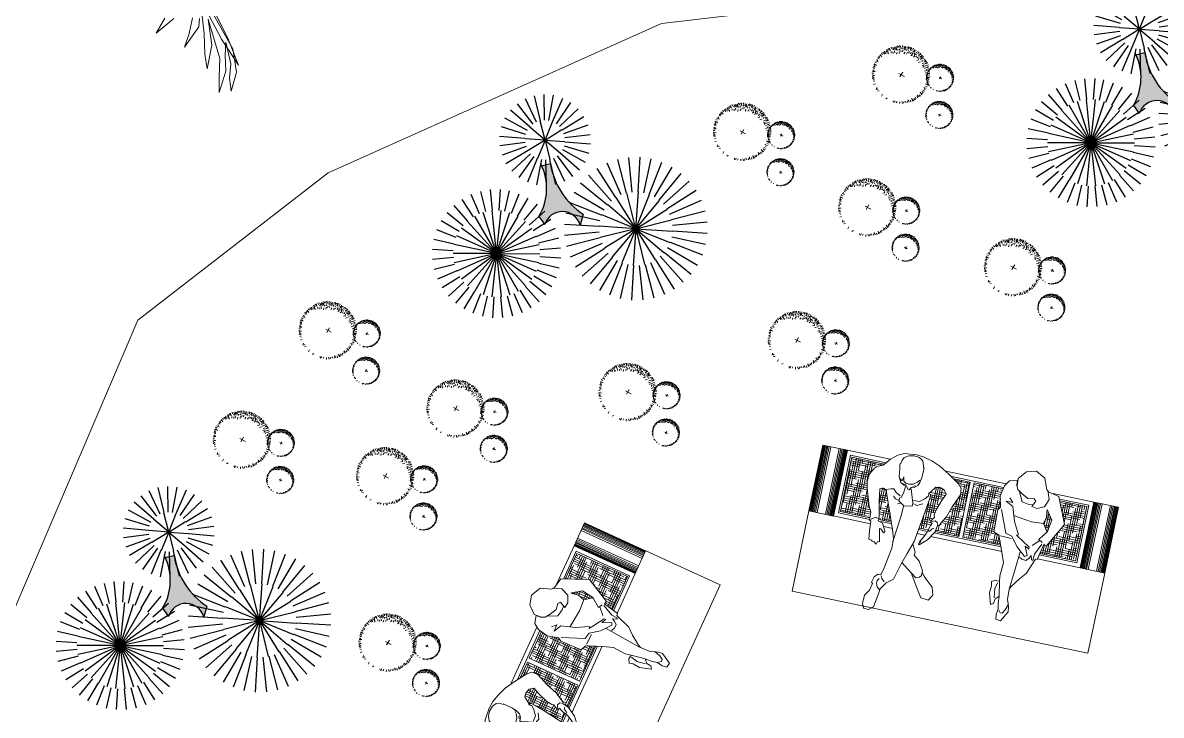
# Model space of a CAD drawing. Header units: millimetres. Extents: x 72 to 2826, y -203 to 794.
# Drawn here: x 1692.56 to 1702.78, y 359.71 to 365.93 of the extents above; entities that cross this region are included whole.
import ezdxf

# ---------------------------------------------------------------- set-up
doc = ezdxf.new("R2010")
doc.units = ezdxf.units.MM
for name, color, linetype, lineweight in [('01_Fina', 250, 'Continuous', 15), ('2D VEGETACION', 74, 'Continuous', 5), ('ARB-CERCO', 97, 'Continuous', 5), ('mobiliario', 252, 'Continuous', 9)]:
    doc.layers.add(name, color=color, linetype=linetype, lineweight=lineweight)
doc.layers.add('Cotas', color=7, linetype='Continuous')
doc.layers.add('FURN', color=253, linetype='Continuous')
pattern_1 = [(360, (2.309277, 33.903915), (0.05, 0.0125), [0.2, -0.1]), (90, (2.309277, 33.903915), (-0.0125, -0.05), [0.2, -0.1])]

# ---------------------------------------------------------------- blocks, each defined once
blk = doc.blocks.new('persona 1')
at = {"layer": 'mobiliario', "color": 32, "lineweight": 9}
for p, q in [((768301.7249, 8993267.208), (768301.7749, 8993267.2519)), ((768301.7749, 8993267.2519), (768301.8256, 8993267.2761)), ((768301.8256, 8993267.2761), (768301.9237, 8993267.285)), ((768301.8293, 8993267.2442), (768301.8629, 8993267.2653)), ((768301.8629, 8993267.2653), (768301.902, 8993267.2743)), ((768301.902, 8993267.2743), (768301.9465, 8993267.2687)), ((768301.9237, 8993267.285), (768301.983, 8993267.28)), ((768301.9465, 8993267.2687), (768301.9793, 8993267.2503)), ((768301.9793, 8993267.2503), (768301.9931, 8993267.2114)), ((768301.983, 8993267.28), (768302.0501, 8993267.263)), ((768302.0501, 8993267.263), (768302.1202, 8993267.2363)), ((768301.6781, 8993267.1494), (768301.7249, 8993267.208)), ((768301.8047, 8993267.1841), (768301.8117, 8993267.1918)), ((768301.8134, 8993267.1499), (768301.8047, 8993267.1841)), ((768301.8117, 8993267.1918), (768301.8158, 8993267.2141)), ((768301.8158, 8993267.2141), (768301.8293, 8993267.2442)), ((768301.9931, 8993267.2114), (768301.9962, 8993267.1968)), ((768301.9962, 8993267.1968), (768302.0011, 8993267.197)), ((768302.0001, 8993267.16), (768301.9994, 8993267.118)), ((768302.0011, 8993267.197), (768302.0001, 8993267.16)), ((768302.1202, 8993267.2363), (768302.2033, 8993267.1879)), ((768302.2033, 8993267.1879), (768302.2944, 8993267.1275)), ((768301.5856, 8993267.0619), (768301.6155, 8993267.1124)), ((768301.6155, 8993267.1124), (768301.6392, 8993267.1355)), ((768301.6392, 8993267.1355), (768301.6781, 8993267.1494)), ((768301.8202, 8993267.0866), (768301.8134, 8993267.1499)), ((768301.8423, 8993267.0452), (768301.8202, 8993267.0866)), ((768301.8284, 8993267.0738), (768301.8498, 8993267.0601)), ((768301.8498, 8993267.0601), (768301.8567, 8993267.0937)), ((768301.8567, 8993267.0937), (768301.8643, 8993267.0607)), ((768301.9436, 8993267.0535), (768301.9719, 8993267.0734)), ((768301.9719, 8993267.0734), (768301.9877, 8993267.0927)), ((768301.9912, 8993267.0758), (768301.98, 8993267.0483)), ((768301.9994, 8993267.118), (768301.9912, 8993267.0758)), ((768302.1564, 8993267.0702), (768302.1221, 8993267.0663)), ((768302.1913, 8993267.0593), (768302.1564, 8993267.0702)), ((768302.2944, 8993267.1275), (768302.3227, 8993267.0966)), ((768302.3227, 8993267.0966), (768302.3273, 8993267.045)), ((768301.5807, 8993267.0001), (768301.5856, 8993267.0619)), ((768301.5904, 8993266.9438), (768301.5807, 8993267.0001)), ((768301.7351, 8993266.9642), (768301.7785, 8993266.9785)), ((768301.7785, 8993266.9785), (768301.8004, 8993266.9843)), ((768301.8004, 8993266.9843), (768301.8237, 8993266.9582)), ((768301.87, 8993267.029), (768301.8423, 8993267.0452)), ((768301.8603, 8993267.04), (768301.8922, 8993267.0329)), ((768301.8643, 8993267.0607), (768301.8835, 8993267.049)), ((768301.8971, 8993267.0249), (768301.87, 8993267.029)), ((768301.8851, 8993267.0222), (768301.882, 8993266.9753)), ((768301.8835, 8993267.049), (768301.9085, 8993267.0459)), ((768301.908, 8993267.0035), (768301.8971, 8993267.0249)), ((768301.9199, 8993267.0024), (768301.908, 8993267.0035)), ((768301.9085, 8993267.0459), (768301.9436, 8993267.0535)), ((768301.9318, 8993267.0237), (768301.9199, 8993267.0024)), ((768301.9586, 8993267.0301), (768301.9318, 8993267.0237)), ((768301.9711, 8993266.905), (768301.9347, 8993267.0119)), ((768301.9438, 8993267.0333), (768301.9633, 8993267.0441)), ((768301.98, 8993267.0483), (768301.9586, 8993267.0301)), ((768302.0575, 8993266.9578), (768302.081, 8993266.9858)), ((768302.0872, 8993267.0156), (768302.0753, 8993267.0053)), ((768302.0753, 8993267.0053), (768302.0952, 8993267.0012)), ((768302.081, 8993266.9858), (768302.0782, 8993266.9956)), ((768302.1221, 8993267.0663), (768302.0872, 8993267.0156)), ((768302.0952, 8993267.0012), (768302.0943, 8993266.9617)), ((768302.2148, 8993267.0257), (768302.1913, 8993267.0593)), ((768302.1921, 8993266.978), (768302.2148, 8993267.0257)), ((768302.3273, 8993267.045), (768302.2823, 8993266.9397)), ((768301.6352, 8993266.8076), (768301.5904, 8993266.9438)), ((768301.7196, 8993266.9737), (768301.6906, 8993266.9602)), ((768301.6906, 8993266.9602), (768301.7043, 8993266.8646)), ((768301.7423, 8993266.9598), (768301.7196, 8993266.9737)), ((768301.8551, 8993266.6662), (768301.7423, 8993266.9598)), ((768301.8281, 8993266.9091), (768301.8077, 8993266.9255)), ((768301.8237, 8993266.9582), (768301.8589, 8993266.9399)), ((768301.8505, 8993266.9026), (768301.8281, 8993266.9091)), ((768301.8596, 8993266.9227), (768301.8581, 8993266.898)), ((768301.8581, 8993266.898), (768301.9061, 8993266.8679)), ((768301.8715, 8993266.9305), (768301.8596, 8993266.9227)), ((768301.882, 8993266.9753), (768301.8715, 8993266.9305)), ((768301.9696, 8993266.8803), (768301.9711, 8993266.905)), ((768301.9703, 8993266.9247), (768302.0194, 8993266.9267)), ((768301.9786, 8993266.9004), (768302.0061, 8993266.8916)), ((768302.0061, 8993266.8916), (768302.0494, 8993266.9155)), ((768302.0194, 8993266.9267), (768302.0575, 8993266.9578)), ((768302.0849, 8993266.8899), (768302.0446, 8993266.6074)), ((768302.0943, 8993266.9617), (768302.0849, 8993266.8899)), ((768302.1556, 8993266.8459), (768302.1612, 8993266.8905)), ((768302.1612, 8993266.8905), (768302.1921, 8993266.978)), ((768302.2823, 8993266.9397), (768302.2538, 8993266.8523)), ((768301.6592, 8993266.7643), (768301.6352, 8993266.8076)), ((768301.7043, 8993266.8646), (768301.7343, 8993266.7328)), ((768301.8833, 8993266.8842), (768301.8517, 8993266.8731)), ((768301.8998, 8993266.7789), (768301.9038, 8993266.8628)), ((768301.9061, 8993266.8679), (768301.9696, 8993266.8803)), ((768302.1383, 8993266.7861), (768302.1473, 8993266.8086)), ((768302.1473, 8993266.8086), (768302.1612, 8993266.8289)), ((768302.1722, 8993266.8022), (768302.1503, 8993266.794)), ((768302.1612, 8993266.8289), (768302.1556, 8993266.8459)), ((768302.1922, 8993266.7932), (768302.1722, 8993266.8022)), ((768302.2285, 8993266.8094), (768302.2103, 8993266.7717)), ((768302.2538, 8993266.8523), (768302.2285, 8993266.8094)), ((768301.6617, 8993266.7003), (768301.6592, 8993266.7643)), ((768301.7023, 8993266.7328), (768301.6676, 8993266.7079)), ((768301.7333, 8993266.7272), (768301.7023, 8993266.7328)), ((768301.7343, 8993266.7328), (768301.7303, 8993266.7105)), ((768301.7303, 8993266.7105), (768301.7676, 8993266.6996)), ((768301.8893, 8993266.675), (768301.8998, 8993266.7789)), ((768302.1249, 8993266.6919), (768302.1337, 8993266.7194)), ((768302.1337, 8993266.7194), (768302.1355, 8993266.7342)), ((768302.1355, 8993266.7342), (768302.1444, 8993266.7592)), ((768302.1357, 8993266.716), (768302.1434, 8993266.7101)), ((768302.1535, 8993266.7768), (768302.1383, 8993266.7861)), ((768302.1434, 8993266.7101), (768302.1518, 8993266.7192)), ((768302.188, 8993266.7142), (768302.1441, 8993266.6434)), ((768302.1444, 8993266.7592), (768302.1535, 8993266.7768)), ((768302.1518, 8993266.7192), (768302.1623, 8993266.7371)), ((768302.1623, 8993266.7371), (768302.1782, 8993266.744)), ((768302.1981, 8993266.7688), (768302.188, 8993266.7142)), ((768302.2004, 8993266.7738), (768302.1922, 8993266.7932)), ((768302.2103, 8993266.7717), (768302.1981, 8993266.7688)), ((768301.6742, 8993266.6959), (768301.6617, 8993266.7003)), ((768301.6799, 8993266.6172), (768301.6742, 8993266.6959)), ((768301.6874, 8993266.5535), (768301.6799, 8993266.6172)), ((768301.7621, 8993266.6526), (768301.7523, 8993266.6522)), ((768301.7523, 8993266.6522), (768301.7737, 8993266.5496)), ((768301.7903, 8993266.6266), (768301.7621, 8993266.6526)), ((768301.7676, 8993266.6996), (768301.797, 8993266.6442)), ((768301.7975, 8993266.6294), (768301.7903, 8993266.6266)), ((768301.797, 8993266.6442), (768301.7975, 8993266.6294)), ((768301.8777, 8993266.5957), (768301.8551, 8993266.6662)), ((768301.8786, 8993266.574), (768301.8893, 8993266.675)), ((768302.0795, 8993266.5964), (768302.0958, 8993266.6193)), ((768302.0837, 8993266.6163), (768302.0999, 8993266.6416)), ((768302.0958, 8993266.6193), (768302.0837, 8993266.6163)), ((768302.1441, 8993266.6434), (768302.0872, 8993266.5894)), ((768302.0999, 8993266.6416), (768302.1249, 8993266.6919)), ((768301.7097, 8993266.5495), (768301.6874, 8993266.5535)), ((768301.7174, 8993266.5424), (768301.7097, 8993266.5495)), ((768301.7322, 8993266.5405), (768301.7174, 8993266.5424)), ((768301.745, 8993266.5287), (768301.7322, 8993266.5405)), ((768301.7526, 8993266.5241), (768301.745, 8993266.5287)), ((768301.7589, 8993266.549), (768301.7526, 8993266.5241)), ((768301.7737, 8993266.5496), (768301.7589, 8993266.549)), ((768301.8808, 8993266.5194), (768301.8777, 8993266.5957)), ((768302.0446, 8993266.6074), (768302.0095, 8993266.5024)), ((768302.0676, 8993266.527), (768302.0379, 8993266.5872)), ((768302.0661, 8993266.5023), (768302.0676, 8993266.527)), ((768302.0872, 8993266.5894), (768302.0795, 8993266.5964)), ((768301.853, 8993266.3532), (768301.8808, 8993266.5194)), ((768302.0095, 8993266.5024), (768301.9764, 8993266.4075)), ((768302.1145, 8993266.4623), (768302.0661, 8993266.5023)), ((768302.1541, 8993266.3974), (768302.1145, 8993266.4623)), ((768301.8381, 8993266.2959), (768301.853, 8993266.3532)), ((768301.9764, 8993266.4075), (768301.9446, 8993266.2805)), ((768301.9823, 8993266.4245), (768302.0744, 8993266.3572)), ((768302.0717, 8993266.3593), (768302.1406, 8993266.2535)), ((768302.0744, 8993266.3572), (768302.115, 8993266.3293)), ((768302.1416, 8993266.3402), (768302.1557, 8993266.3556)), ((768302.1557, 8993266.3556), (768302.1541, 8993266.3974)), ((768302.178, 8993266.354), (768302.1547, 8993266.3808)), ((768302.1985, 8993266.336), (768302.178, 8993266.354)), ((768301.7771, 8993266.222), (768301.79, 8993266.2669)), ((768301.79, 8993266.2669), (768301.8135, 8993266.2949)), ((768301.8135, 8993266.2949), (768301.8381, 8993266.2959)), ((768301.8204, 8993266.2459), (768301.832, 8993266.2637)), ((768301.8516, 8993266.2669), (768301.8433, 8993266.2888)), ((768301.8746, 8993266.2457), (768301.8516, 8993266.2669)), ((768301.9446, 8993266.2805), (768301.892, 8993266.2414)), ((768302.115, 8993266.3293), (768302.1416, 8993266.3402)), ((768302.1985, 8993266.336), (768302.2579, 8993266.2819)), ((768302.2579, 8993266.2819), (768302.2749, 8993266.2204)), ((768301.7748, 8993266.1579), (768301.7873, 8993266.2126)), ((768301.7873, 8993266.2126), (768301.7771, 8993266.222)), ((768301.8189, 8993266.2237), (768301.8204, 8993266.2459)), ((768301.8299, 8993266.1946), (768301.8189, 8993266.2237)), ((768301.8554, 8993266.1734), (768301.8299, 8993266.1946)), ((768301.8573, 8993266.1858), (768301.8538, 8993266.1512)), ((768301.892, 8993266.2414), (768301.8573, 8993266.1858)), ((768302.1869, 8993266.1812), (768302.1406, 8993266.2535)), ((768302.2475, 8993266.1742), (768302.1869, 8993266.1812)), ((768302.2749, 8993266.2204), (768302.2475, 8993266.1742)), ((768301.7425, 8993266.0432), (768301.7447, 8993266.1098)), ((768301.7447, 8993266.1098), (768301.7748, 8993266.1579)), ((768301.8538, 8993266.1512), (768301.8325, 8993266.0347)), ((768301.7587, 8993266.0069), (768301.7425, 8993266.0432)), ((768301.7981, 8993266.006), (768301.7587, 8993266.0069)), ((768301.8325, 8993266.0347), (768301.7981, 8993266.006))]:
    blk.add_line(p, q, dxfattribs=at)
blk = doc.blocks.new('persona 2')
at = {"layer": 'mobiliario', "color": 32, "lineweight": 9}
for p, q in [((768302.5569, 8993267.3259), (768302.6311, 8993267.3463)), ((768302.6311, 8993267.3463), (768302.7096, 8993267.3066)), ((768302.5011, 8993267.2614), (768302.5569, 8993267.3259)), ((768302.5056, 8993267.1996), (768302.5011, 8993267.2614)), ((768302.7096, 8993267.3066), (768302.7416, 8993267.2198)), ((768302.3905, 8993267.0977), (768302.407, 8993267.182)), ((768302.407, 8993267.182), (768302.4385, 8993267.2281)), ((768302.4385, 8993267.2281), (768302.5022, 8993267.2463)), ((768302.502, 8993267.207), (768302.4992, 8993267.2455)), ((768302.5181, 8993267.1734), (768302.502, 8993267.207)), ((768302.5562, 8993267.1489), (768302.5181, 8993267.1734)), ((768302.5342, 8993267.1595), (768302.5698, 8993267.0864)), ((768302.7416, 8993267.2198), (768302.7623, 8993267.2046)), ((768302.7508, 8993267.2174), (768302.7771, 8993267.1467)), ((768302.7623, 8993267.2046), (768302.8467, 8993267.188)), ((768302.8467, 8993267.188), (768302.9361, 8993266.9783)), ((768302.4121, 8993267.0086), (768302.3905, 8993267.0977)), ((768302.4692, 8993267.0973), (768302.5002, 8993267.0648)), ((768302.6081, 8993267.1209), (768302.5562, 8993267.1489)), ((768302.5698, 8993267.0864), (768302.6264, 8993267.0769)), ((768302.659, 8993267.1276), (768302.6081, 8993267.1209)), ((768302.6264, 8993267.0769), (768302.6565, 8993267.0791)), ((768302.653, 8993267.0652), (768302.6752, 8993267.1137)), ((768302.6752, 8993267.1137), (768302.659, 8993267.1276)), ((768302.7514, 8993267.0844), (768302.6958, 8993267.0592)), ((768302.7771, 8993267.1467), (768302.7514, 8993267.0844)), ((768302.3958, 8993266.9832), (768302.4121, 8993267.0086)), ((768302.3996, 8993266.8051), (768302.3958, 8993266.9832)), ((768302.4957, 8993266.8151), (768302.4224, 8993266.9912)), ((768302.5002, 8993267.0648), (768302.4459, 8993267.0639)), ((768302.4459, 8993267.0639), (768302.507, 8993267.0336)), ((768302.507, 8993267.0336), (768302.5424, 8993266.9212)), ((768302.6958, 8993267.0592), (768302.653, 8993267.0652)), ((768302.7716, 8993266.9514), (768302.7858, 8993267.0068)), ((768302.7858, 8993267.0068), (768302.7768, 8993267.0681)), ((768302.7768, 8993267.0681), (768302.8308, 8993266.9904)), ((768302.8308, 8993266.9904), (768302.8165, 8993266.8956)), ((768302.5333, 8993266.9629), (768302.6767, 8993266.946)), ((768302.5424, 8993266.9212), (768302.5964, 8993266.8238)), ((768302.6767, 8993266.946), (768302.7716, 8993266.9514)), ((768302.8165, 8993266.8956), (768302.763, 8993266.8207)), ((768302.7716, 8993266.9514), (768302.8119, 8993266.8968)), ((768302.9361, 8993266.9783), (768302.8322, 8993266.7834)), ((768302.4446, 8993266.7887), (768302.3996, 8993266.8051)), ((768302.5465, 8993266.8021), (768302.4957, 8993266.8151)), ((768302.6017, 8993266.729), (768302.5465, 8993266.8021)), ((768302.5964, 8993266.8238), (768302.5801, 8993266.8181)), ((768302.5801, 8993266.8181), (768302.699, 8993266.7436)), ((768302.771, 8993266.8138), (768302.7187, 8993266.7631)), ((768302.763, 8993266.8207), (768302.793, 8993266.8032)), ((768302.4961, 8993266.6624), (768302.4446, 8993266.7887)), ((768302.4585, 8993266.7852), (768302.5464, 8993266.7825)), ((768302.679, 8993266.665), (768302.6017, 8993266.729)), ((768302.7001, 8993266.7285), (768302.6654, 8993266.7472)), ((768302.6654, 8993266.7472), (768302.6964, 8993266.6754)), ((768302.699, 8993266.7436), (768302.7001, 8993266.7285)), ((768302.752, 8993266.7005), (768302.7941, 8993266.7882)), ((768302.8091, 8993266.7893), (768302.7819, 8993266.6634)), ((768302.8322, 8993266.7834), (768302.8091, 8993266.7893)), ((768302.5247, 8993266.5814), (768302.4961, 8993266.6624)), ((768302.6374, 8993266.6953), (768302.6252, 8993266.5508)), ((768302.6407, 8993266.6502), (768302.6627, 8993266.6397)), ((768302.6627, 8993266.6397), (768302.6962, 8993266.636)), ((768302.6964, 8993266.6754), (768302.679, 8993266.665)), ((768302.6962, 8993266.636), (768302.7171, 8993266.6602)), ((768302.7171, 8993266.6602), (768302.7276, 8993266.6821)), ((768302.7669, 8993266.6623), (768302.72, 8993266.5365)), ((768302.7276, 8993266.6821), (768302.7391, 8993266.6497)), ((768302.7391, 8993266.6497), (768302.7483, 8993266.6474)), ((768302.7483, 8993266.6474), (768302.752, 8993266.7005)), ((768302.7819, 8993266.6634), (768302.7669, 8993266.6623)), ((768302.5173, 8993266.475), (768302.5247, 8993266.5814)), ((768302.6252, 8993266.5508), (768302.6119, 8993266.3869)), ((768302.72, 8993266.5365), (768302.677, 8993266.4835)), ((768302.5252, 8993266.4287), (768302.5173, 8993266.475)), ((768302.677, 8993266.4835), (768302.6235, 8993266.4086)), ((768302.4619, 8993266.4167), (768302.4917, 8993266.4324)), ((768302.4695, 8993266.3839), (768302.4619, 8993266.4167)), ((768302.4646, 8993266.3261), (768302.4695, 8993266.3839)), ((768302.4917, 8993266.4324), (768302.5252, 8993266.4287)), ((768302.5124, 8993266.4172), (768302.4995, 8993266.3664)), ((768302.4995, 8993266.3664), (768302.5107, 8993266.2947)), ((768302.5252, 8993266.4287), (768302.5455, 8993266.3153)), ((768302.6235, 8993266.4086), (768302.6129, 8993266.3867)), ((768302.6129, 8993266.3867), (768302.616, 8993266.3023)), ((768302.4919, 8993266.2355), (768302.4646, 8993266.3261)), ((768302.5188, 8993266.2877), (768302.514, 8993266.2496)), ((768302.5455, 8993266.3153), (768302.5188, 8993266.2877)), ((768302.5499, 8993266.2552), (768302.5455, 8993266.3153)), ((768302.6145, 8993266.219), (768302.6321, 8993266.2687)), ((768302.616, 8993266.3023), (768302.6275, 8993266.2698)), ((768302.6275, 8993266.2698), (768302.6368, 8993266.244)), ((768302.514, 8993266.2496), (768302.4919, 8993266.2355)), ((768302.559, 8993266.2135), (768302.5499, 8993266.2552)), ((768302.5516, 8993266.1698), (768302.559, 8993266.2135)), ((768302.5574, 8993266.1303), (768302.5516, 8993266.1698)), ((768302.567, 8993266.2065), (768302.582, 8993266.188)), ((768302.582, 8993266.188), (768302.597, 8993266.189)), ((768302.6411, 8993266.2073), (768302.5956, 8993266.1254)), ((768302.597, 8993266.189), (768302.6145, 8993266.219)), ((768302.6368, 8993266.244), (768302.6411, 8993266.2073)), ((768302.5956, 8993266.1254), (768302.5574, 8993266.1303))]:
    blk.add_line(p, q, dxfattribs=at)
blk = doc.blocks.new('bloque1')
at = {"layer": 'mobiliario', "lineweight": 9, "true_color": 0x939598}
h = blk.add_hatch(dxfattribs=at)
h.set_pattern_fill('HOUND', color=252, scale=0.2, style=0)
h.set_pattern_definition(pattern_1)
h.paths.add_polyline_path([(256.2525, 18.257), (256.2562, 18.3034), (256.2787, 18.3412), (256.2964, 18.3586), (256.3256, 18.369), (256.3306, 18.3753), (256.1335, 18.3753), (256.1335, 18.0453), (256.3128, 18.0453), (256.3114, 18.0802), (256.2935, 18.1127), (256.2598, 18.2148)])
h = blk.add_hatch(dxfattribs=at)
h.set_pattern_fill('HOUND', color=252, scale=0.2, style=0)
h.set_pattern_definition(pattern_1)
h.paths.add_polyline_path([(256.3738, 18.2268), (256.3567, 18.2372), (256.335, 18.2271), (256.3453, 18.1554), (256.3677, 18.0566), (256.3657, 18.0453), (256.4435, 18.0453)])
h.paths.add_polyline_path([(256.7111, 18.2405), (256.7281, 18.2763), (256.7105, 18.3014), (256.6843, 18.3096), (256.6586, 18.3067), (256.6324, 18.2687), (256.6235, 18.2609), (256.6384, 18.2578), (256.6378, 18.2282), (256.6307, 18.1744), (256.6123, 18.0453), (256.6669, 18.0453), (256.6673, 18.0465), (256.6687, 18.0576), (256.6753, 18.0764), (256.6821, 18.0896), (256.6708, 18.0965), (256.6775, 18.1134), (256.6879, 18.1286), (256.6837, 18.1414), (256.6879, 18.1748)])
h.paths.add_polyline_path([(256.853, 18.3753), (256.7535, 18.3753), (256.7878, 18.3526), (256.8091, 18.3294), (256.8125, 18.2907), (256.7788, 18.2118), (256.7574, 18.1462), (256.7384, 18.114), (256.7248, 18.0858), (256.7156, 18.0836), (256.7085, 18.0453), (256.853, 18.0453)])
h = blk.add_hatch(dxfattribs=at)
h.set_pattern_fill('HOUND', color=252, scale=0.2, style=0)
h.set_pattern_definition(pattern_1)
h.paths.add_polyline_path([(257.0489, 18.2496), (257.0611, 18.2686), (257.0449, 18.3354), (257.0527, 18.3753), (256.878, 18.3753), (256.878, 18.0453), (257.1093, 18.0453), (257.0855, 18.1037), (257.0517, 18.116)])
h.paths.add_polyline_path([(257.5635, 18.3753), (257.399, 18.3753), (257.4541, 18.2459), (257.3762, 18.0997), (257.3589, 18.1041), (257.3462, 18.0453), (257.5635, 18.0453)])
h = blk.add_hatch(dxfattribs=at)
h.set_pattern_fill('HOUND', color=252, scale=0.2, style=0)
h.set_pattern_definition(pattern_1)
h.paths.add_polyline_path([(257.3752, 18.2549), (257.3346, 18.3132), (257.3414, 18.2672), (257.3308, 18.2257), (257.361, 18.1848), (257.361, 18.179), (257.3644, 18.1839)])
at = {"layer": 'mobiliario', "color": 252, "lineweight": 9, "true_color": 0x939598}
for p, q in [((255.9485, 18.0103), (255.9485, 18.4103)), ((256.0985, 18.4103), (255.9485, 18.4103)), ((255.9518, 18.4103), (255.9518, 18.0103)), ((255.9556, 18.4103), (255.9556, 18.0103)), ((255.9607, 18.4103), (255.9607, 18.0103)), ((255.9665, 18.4103), (255.9665, 18.0103)), ((255.973, 18.4103), (255.973, 18.0103)), ((255.9804, 18.4103), (255.9804, 18.0103)), ((255.9884, 18.4103), (255.9884, 18.0103)), ((255.9985, 18.0103), (255.9985, 18.4103)), ((256.0485, 18.0103), (256.0485, 18.4103)), ((256.0585, 18.4103), (256.0585, 18.0103)), ((256.0666, 18.4103), (256.0666, 18.0103)), ((256.074, 18.4103), (256.074, 18.0103)), ((256.0805, 18.4103), (256.0805, 18.0103)), ((256.0863, 18.4103), (256.0863, 18.0103)), ((256.0913, 18.4103), (256.0913, 18.0103)), ((256.0952, 18.4103), (256.0952, 18.0103)), ((256.0985, 18.0103), (256.0985, 18.4103)), ((256.3586, 18.4103), (256.0985, 18.4103)), ((256.0985, 18.4103), (256.0985, 18.0103)), ((256.3386, 18.3853), (256.1235, 18.3853)), ((256.1235, 18.3853), (256.1235, 18.0353)), ((256.3306, 18.3753), (256.1335, 18.3753)), ((256.1335, 18.3753), (256.1335, 18.0453)), ((257.0653, 18.4103), (256.6981, 18.4103)), ((257.0547, 18.3853), (256.7385, 18.3853)), ((256.853, 18.3753), (256.7535, 18.3753)), ((256.853, 18.0453), (256.853, 18.3753)), ((257.0527, 18.3753), (256.878, 18.3753)), ((256.878, 18.0453), (256.878, 18.3753)), ((257.5985, 18.4103), (257.3507, 18.4103)), ((257.5735, 18.3853), (257.3947, 18.3853)), ((257.5635, 18.3753), (257.399, 18.3753)), ((257.5635, 18.0453), (257.5635, 18.3753)), ((257.5735, 18.0353), (257.5735, 18.3853)), ((257.5985, 18.0103), (257.5985, 18.4103)), ((257.5985, 18.4103), (257.7485, 18.4103)), ((257.5985, 18.0103), (257.5985, 18.4103)), ((257.6018, 18.4103), (257.6018, 18.0103)), ((257.6056, 18.4103), (257.6056, 18.0103)), ((257.6107, 18.4103), (257.6107, 18.0103)), ((257.6165, 18.4103), (257.6165, 18.0103)), ((257.623, 18.4103), (257.623, 18.0103)), ((257.6304, 18.4103), (257.6304, 18.0103)), ((257.6384, 18.4103), (257.6384, 18.0103)), ((257.6485, 18.0103), (257.6485, 18.4103)), ((257.6985, 18.0103), (257.6985, 18.4103)), ((257.7085, 18.4103), (257.7085, 18.0103)), ((257.7166, 18.4103), (257.7166, 18.0103)), ((257.724, 18.4103), (257.724, 18.0103)), ((257.7305, 18.4103), (257.7305, 18.0103)), ((257.7363, 18.4103), (257.7363, 18.0103)), ((257.7413, 18.4103), (257.7413, 18.0103)), ((257.7452, 18.4103), (257.7452, 18.0103)), ((257.7485, 18.0103), (257.7485, 18.4103)), ((257.361, 18.1848), (257.361, 18.1717)), ((256.1235, 18.0353), (256.3132, 18.0353)), ((256.1335, 18.0453), (256.3128, 18.0453)), ((256.3657, 18.0453), (256.4435, 18.0453)), ((256.3802, 18.0353), (256.4474, 18.0353)), ((256.6109, 18.0353), (256.6637, 18.0353)), ((256.6123, 18.0453), (256.6669, 18.0453)), ((256.7035, 18.0353), (257.1134, 18.0353)), ((256.7085, 18.0453), (256.853, 18.0453)), ((256.878, 18.0453), (257.1093, 18.0453)), ((257.344, 18.0353), (257.5735, 18.0353)), ((257.3462, 18.0453), (257.5635, 18.0453)), ((256.0985, 18.0103), (255.9485, 18.0103)), ((256.0952, 18.0103), (256.324, 18.0103)), ((256.404, 18.0103), (256.457, 18.0103)), ((256.6073, 18.0103), (256.653, 18.0103)), ((256.688, 18.0103), (257.1236, 18.0103)), ((257.3386, 18.0103), (257.5985, 18.0103)), ((257.5985, 18.0103), (257.7485, 18.0103))]:
    blk.add_line(p, q, dxfattribs=at)
at = {"layer": 'mobiliario', "color": 252, "lineweight": 9, "true_color": 0x939598, "xscale": 0.75, "yscale": 0.75, "zscale": 0.75}
for name, p in [('persona 2', (-575969.748, -6744931.9903)), ('persona 1', (-575969.933, -6744931.9954))]:
    blk.add_blockref(name, p, dxfattribs=at)
blk = doc.blocks.new('A$C772F565F')
at = {"layer": 'Cotas', "color": 252, "lineweight": 9, "true_color": 0x939598}
for p, q in [((0, 0.755), (0, 0.019)), ((2.712, 0.755), (2.712, 0.019)), ((0, 0.019), (2.712, 0.019))]:
    blk.add_line(p, q, dxfattribs=at)
at = {"layer": 'mobiliario', "color": 252, "lineweight": 9, "true_color": 0x939598, "xscale": 1.506646428533565, "yscale": 1.506646428533565, "zscale": 1.506646428533565}
blk.add_blockref('bloque1', (-385.624, -26.38), dxfattribs=at)
blk = doc.blocks.new('abri')
at = {"layer": 'FURN'}
blk.add_hatch(color=256, dxfattribs=at).paths.add_polyline_path([(1541.448, 14.799), (1541.505, 14.893, -0.755152), (1541.367, 15.252), (1541.244, 15.241, -0.169075), (1540.976, 14.779), (1540.863, 14.698), (1540.921, 14.616, -0.248562)])
for p, q in [((1541.107, 16.231), (1541.043, 16.607)), ((1541.17, 16.237), (1541.166, 16.618)), ((1541.233, 16.233), (1541.289, 16.609)), ((1540.987, 16.191), (1540.811, 16.529)), ((1541.045, 16.216), (1540.924, 16.577)), ((1541.295, 16.219), (1541.409, 16.582)), ((1541.354, 16.195), (1541.523, 16.536)), ((1540.886, 16.116), (1540.614, 16.382)), ((1540.933, 16.158), (1540.706, 16.463)), ((1541.408, 16.162), (1541.628, 16.473)), ((1541.456, 16.122), (1541.723, 16.394)), ((1540.845, 16.067), (1540.535, 16.288)), ((1541.498, 16.074), (1541.804, 16.301)), ((1540.812, 16.013), (1540.472, 16.182)), ((1541.532, 16.02), (1541.869, 16.197)), ((1540.789, 15.954), (1540.426, 16.068)), ((1541.557, 15.962), (1541.917, 16.084)), ((1540.775, 15.892), (1540.398, 15.948)), ((1541.572, 15.901), (1541.947, 15.964)), ((1540.77, 15.829), (1540.39, 15.825)), ((1540.776, 15.766), (1540.401, 15.703)), ((1541.573, 15.774), (1541.95, 15.719)), ((1541.578, 15.838), (1541.958, 15.842)), ((1540.791, 15.705), (1540.431, 15.583)), ((1540.816, 15.647), (1540.479, 15.47)), ((1541.535, 15.654), (1541.876, 15.485)), ((1541.559, 15.713), (1541.922, 15.599)), ((1540.85, 15.593), (1540.544, 15.366)), ((1540.892, 15.545), (1540.625, 15.273)), ((1540.94, 15.504), (1540.72, 15.194)), ((1541.415, 15.509), (1541.641, 15.204)), ((1541.462, 15.551), (1541.734, 15.285)), ((1541.503, 15.6), (1541.813, 15.379)), ((1540.994, 15.472), (1540.825, 15.131)), ((1541.053, 15.448), (1540.939, 15.085)), ((1541.115, 15.434), (1541.059, 15.058)), ((1541.178, 15.43), (1541.182, 15.049)), ((1541.241, 15.435), (1541.305, 15.06)), ((1541.303, 15.451), (1541.424, 15.09)), ((1541.361, 15.476), (1541.537, 15.138)), ((1541.244, 15.241), (1541.367, 15.252)), ((1541.782, 14.944), (1541.677, 15.147)), ((1541.851, 14.973), (1541.778, 15.19)), ((1541.923, 14.991), (1541.886, 15.216)), ((1541.998, 14.998), (1541.996, 15.226)), ((1542.072, 14.992), (1542.106, 15.218)), ((1542.145, 14.975), (1542.214, 15.193)), ((1542.214, 14.947), (1542.316, 15.152)), ((1540.541, 14.736), (1540.403, 14.982)), ((1540.583, 14.754), (1540.499, 15.023)), ((1540.627, 14.763), (1540.601, 15.044)), ((1540.673, 14.762), (1540.706, 15.043)), ((1540.717, 14.752), (1540.808, 15.02)), ((1541.662, 14.856), (1541.499, 15.016)), ((1541.719, 14.905), (1541.583, 15.088)), ((1542.278, 14.909), (1542.411, 15.095)), ((1542.335, 14.861), (1542.495, 15.024)), ((1540.504, 14.709), (1540.317, 14.921)), ((1540.759, 14.733), (1540.903, 14.976)), ((1540.795, 14.706), (1540.986, 14.914)), ((1541.614, 14.799), (1541.428, 14.931)), ((1541.448, 14.799), (1541.505, 14.893)), ((1542.384, 14.804), (1542.568, 14.94)), ((1540.45, 14.637), (1540.193, 14.754)), ((1540.473, 14.676), (1540.247, 14.844)), ((1540.825, 14.672), (1541.055, 14.835)), ((1540.848, 14.632), (1541.107, 14.744)), ((1541.548, 14.665), (1541.33, 14.734)), ((1541.576, 14.735), (1541.371, 14.837)), ((1542.423, 14.741), (1542.626, 14.846)), ((1542.453, 14.672), (1542.669, 14.744)), ((1540.435, 14.594), (1540.16, 14.655)), ((1540.861, 14.589), (1541.138, 14.644)), ((1540.924, 14.612), (1540.864, 14.697)), ((1541.534, 14.58), (1541.308, 14.614)), ((1542.471, 14.6), (1542.696, 14.637)), ((1540.43, 14.548), (1540.148, 14.552)), ((1540.434, 14.503), (1540.157, 14.447)), ((1540.86, 14.498), (1541.136, 14.436)), ((1540.865, 14.543), (1541.148, 14.54)), ((1541.529, 14.506), (1541.301, 14.504)), ((1542.477, 14.525), (1542.705, 14.527)), ((1540.448, 14.46), (1540.189, 14.348)), ((1540.47, 14.42), (1540.24, 14.257)), ((1540.5, 14.386), (1540.309, 14.178)), ((1540.537, 14.359), (1540.393, 14.116)), ((1540.754, 14.356), (1540.893, 14.11)), ((1540.792, 14.382), (1540.978, 14.171)), ((1540.822, 14.416), (1541.049, 14.247)), ((1540.846, 14.455), (1541.102, 14.337)), ((1541.535, 14.432), (1541.31, 14.394)), ((1541.55, 14.371), (1541.333, 14.299)), ((1542.455, 14.378), (1542.673, 14.309)), ((1542.472, 14.451), (1542.697, 14.417)), ((1540.578, 14.34), (1540.488, 14.072)), ((1540.623, 14.33), (1540.59, 14.049)), ((1540.668, 14.329), (1540.694, 14.048)), ((1540.713, 14.338), (1540.797, 14.069)), ((1541.579, 14.303), (1541.376, 14.197)), ((1541.618, 14.239), (1541.435, 14.104)), ((1542.388, 14.245), (1542.574, 14.112)), ((1542.427, 14.309), (1542.631, 14.207)), ((1541.667, 14.183), (1541.507, 14.02)), ((1541.724, 14.135), (1541.592, 13.949)), ((1542.284, 14.139), (1542.419, 13.955)), ((1542.34, 14.188), (1542.503, 14.028)), ((1541.788, 14.096), (1541.686, 13.892)), ((1541.858, 14.068), (1541.789, 13.85)), ((1541.93, 14.051), (1541.896, 13.825)), ((1542.005, 14.046), (1542.007, 13.818)), ((1542.079, 14.052), (1542.117, 13.827)), ((1542.152, 14.07), (1542.224, 13.854)), ((1542.22, 14.1), (1542.326, 13.897))]:
    blk.add_line(p, q, dxfattribs=at)
at = {"layer": 'FURN', "color": 62}
for p, q in [((1541.174, 15.833), (1541.174, 16.237)), ((1541.174, 15.833), (1540.937, 16.16)), ((1541.174, 15.833), (1541.049, 16.217)), ((1541.174, 15.833), (1541.299, 16.217)), ((1541.174, 15.833), (1541.411, 16.16)), ((1541.174, 15.833), (1540.847, 16.071)), ((1541.174, 15.833), (1541.501, 16.071)), ((1541.174, 15.833), (1540.79, 15.958)), ((1541.174, 15.833), (1541.558, 15.958)), ((1541.174, 15.833), (1540.77, 15.833)), ((1541.174, 15.833), (1540.79, 15.709)), ((1541.174, 15.833), (1540.847, 15.596)), ((1541.174, 15.833), (1540.937, 15.507)), ((1541.174, 15.833), (1541.049, 15.45)), ((1541.174, 15.833), (1541.578, 15.833)), ((1541.174, 15.833), (1541.174, 15.43)), ((1541.174, 15.833), (1541.299, 15.45)), ((1541.174, 15.833), (1541.411, 15.507)), ((1541.174, 15.833), (1541.501, 15.596)), ((1541.174, 15.833), (1541.558, 15.709)), ((1542.001, 14.522), (1541.918, 14.99)), ((1542.001, 14.522), (1542.017, 14.997)), ((1542.001, 14.522), (1542.116, 14.984)), ((1542.001, 14.522), (1541.735, 14.916)), ((1542.001, 14.522), (1541.823, 14.963)), ((1542.001, 14.522), (1542.209, 14.95)), ((1542.001, 14.522), (1542.294, 14.897)), ((1540.648, 14.546), (1540.58, 14.753)), ((1540.648, 14.546), (1540.715, 14.753)), ((1542.001, 14.522), (1541.597, 14.774)), ((1542.001, 14.522), (1541.659, 14.852)), ((1542.001, 14.522), (1542.365, 14.828)), ((1542.001, 14.522), (1542.421, 14.746)), ((1540.648, 14.546), (1540.472, 14.674)), ((1540.648, 14.546), (1540.824, 14.674)), ((1542.001, 14.522), (1541.554, 14.684)), ((1542.001, 14.522), (1542.458, 14.653)), ((1540.648, 14.546), (1540.43, 14.546)), ((1540.648, 14.546), (1540.472, 14.418)), ((1540.648, 14.546), (1540.58, 14.339)), ((1540.648, 14.546), (1540.865, 14.546)), ((1540.648, 14.546), (1540.715, 14.339)), ((1540.648, 14.546), (1540.824, 14.418)), ((1542.001, 14.522), (1541.527, 14.488)), ((1542.001, 14.522), (1541.53, 14.588)), ((1542.001, 14.522), (1541.544, 14.39)), ((1542.001, 14.522), (1541.581, 14.298)), ((1542.001, 14.522), (1541.637, 14.216)), ((1542.001, 14.522), (1541.709, 14.147)), ((1542.001, 14.522), (1541.793, 14.094)), ((1542.001, 14.522), (1541.886, 14.06)), ((1542.001, 14.522), (1541.985, 14.046)), ((1542.001, 14.522), (1542.476, 14.555)), ((1542.001, 14.522), (1542.344, 14.192)), ((1542.001, 14.522), (1542.405, 14.27)), ((1542.001, 14.522), (1542.448, 14.359)), ((1542.001, 14.522), (1542.472, 14.456)), ((1542.001, 14.522), (1542.084, 14.053)), ((1542.001, 14.522), (1542.18, 14.081)), ((1542.001, 14.522), (1542.268, 14.128))]:
    blk.add_line(p, q, dxfattribs=at)
at = {"layer": 'FURN'}
for centre, radius, start, end in [((1540.446, 15.395), 0.813, 301.6104, 349.0648), ((1541.487, 15.092), 0.2, 126.9755, 275.2089), ((1541.357, 14.21), 0.596, 81.2227, 138.1085)]:
    blk.add_arc(centre, radius, start, end, dxfattribs=at)
blk = doc.blocks.new('A-19')
at = {"layer": '2D VEGETACION'}
for points in [[(0.0257, 0.022), (0.0889, 0.0841), (0.1807, 0.1586), (0.2771, 0.2277), (0.4069, 0.3105), (0.5049, 0.3513), (0.6099, 0.3954), (0.6794, 0.4121), (0.7275, 0.4219), (0.7794, 0.4281), (0.7229, 0.4089), (0.6345, 0.3888), (0.5741, 0.371), (0.4729, 0.3233), (0.4026, 0.2923), (0.3058, 0.2284), (0.2364, 0.1795), (0.1359, 0.1031), (0.0776, 0.0465), (0.0202, -0.0096), (0.0257, 0.022), (0.0257, 0.022)], [(0.6567, 0.3143), (0.6806, 0.2911), (0.6619, 0.3307)], [(0.6692, 0.3654), (0.6972, 0.3517), (0.7203, 0.3368), (0.6894, 0.3727), (0.6739, 0.3783)], [(0.6653, 0.385), (0.7044, 0.3798), (0.7429, 0.3711), (0.7711, 0.3682), (0.7294, 0.3883), (0.6795, 0.3938), (0.7578, 0.3964), (0.7915, 0.3865), (0.8209, 0.3788), (0.7845, 0.4014), (0.7546, 0.4078), (0.7304, 0.4157), (0.773, 0.4143), (0.7989, 0.405), (0.8241, 0.4018), (0.7915, 0.4209), (0.7463, 0.4254), (0.6574, 0.4017)]]:
    blk.add_lwpolyline(points, dxfattribs=at)
blk = doc.blocks.new('A$C05551F4C')
at = {"color": 0, "linetype": 'ByBlock'}
for p, q in [((-0.204, 0.261), (-0.183, 0.257)), ((-0.186, 0.271), (-0.184, 0.248)), ((-0.179, 0.28), (-0.161, 0.263)), ((-0.158, 0.254), (-0.168, 0.285)), ((-0.142, 0.279), (-0.152, 0.297)), ((-0.117, 0.276), (-0.133, 0.301)), ((-0.115, 0.289), (-0.113, 0.308)), ((-0.089, 0.295), (-0.095, 0.31)), ((-0.09, 0.32), (-0.071, 0.308)), ((-0.069, 0.321), (-0.076, 0.3)), ((-0.059, 0.327), (-0.049, 0.304)), ((-0.05, 0.296), (-0.048, 0.328)), ((-0.026, 0.312), (-0.027, 0.333)), ((-0.004, 0.3), (-0.008, 0.33)), ((0.004, 0.311), (0.012, 0.328)), ((0.03, 0.307), (0.03, 0.323)), ((0.039, 0.33), (0.051, 0.312)), ((0.058, 0.324), (0.044, 0.306)), ((0.066, 0.292), (0.081, 0.321)), ((0.069, 0.325), (0.07, 0.3)), ((0.095, 0.299), (0.101, 0.318)), ((0.11, 0.279), (0.118, 0.308)), ((0.118, 0.269), (0.133, 0.278)), ((0.122, 0.287), (0.136, 0.298)), ((0.136, 0.255), (0.151, 0.265)), ((0.144, 0.273), (0.15, 0.287)), ((0.177, 0.277), (0.157, 0.266)), ((0.161, 0.29), (0.166, 0.269)), ((0.172, 0.245), (0.197, 0.266)), ((0.188, 0.274), (0.179, 0.25)), ((-0.284, 0.124), (-0.296, 0.138)), ((-0.288, 0.163), (-0.266, 0.168)), ((-0.27, 0.146), (-0.284, 0.153)), ((-0.237, 0.203), (-0.253, 0.217)), ((-0.216, 0.223), (-0.221, 0.241)), ((-0.195, 0.239), (-0.205, 0.25)), ((0.128, 0.245), (0.143, 0.25)), ((0.156, 0.224), (0.171, 0.233)), ((0.163, 0.202), (0.178, 0.212)), ((0.177, 0.163), (0.199, 0.169)), ((0.18, 0.19), (0.197, 0.203)), ((0.198, 0.141), (0.221, 0.148)), ((0.201, 0.24), (0.214, 0.256)), ((0.201, 0.216), (0.201, 0.231)), ((0.208, 0.216), (0.225, 0.24)), ((0.212, 0.207), (0.239, 0.207)), ((0.212, 0.192), (0.232, 0.193)), ((0.219, 0.172), (0.233, 0.18)), ((0.221, 0.218), (0.239, 0.224)), ((0.222, 0.134), (0.239, 0.138)), ((0.237, 0.197), (0.248, 0.208)), ((0.238, 0.151), (0.241, 0.167)), ((0.268, 0.189), (0.246, 0.186)), ((0.252, 0.161), (0.283, 0.171)), ((0.259, 0.207), (0.255, 0.185)), ((0.278, 0.182), (0.26, 0.163)), ((0.263, 0.134), (0.268, 0.149)), ((0.274, 0.12), (0.299, 0.135)), ((0.277, 0.145), (0.295, 0.154)), ((-0.309, 0.006), (-0.325, 0.015)), ((-0.323, 0.072), (-0.297, 0.073)), ((-0.028, 0), (0.035, 0)), ((-0.001, 0.029), (0.001, -0.043)), ((0.222, 0.093), (0.245, 0.09)), ((0.234, 0.117), (0.255, 0.123)), ((0.234, 0.065), (0.258, 0.064)), ((0.241, 0.011), (0.261, 0.001)), ((0.255, 0.05), (0.272, 0.048)), ((0.257, 0.011), (0.28, 0.01)), ((0.26, 0.029), (0.281, 0.029)), ((0.265, 0.108), (0.284, 0.102)), ((0.265, 0.087), (0.28, 0.089)), ((0.27, 0.122), (0.296, 0.112)), ((0.275, 0.061), (0.284, 0.075)), ((0.286, 0.01), (0.302, -0.001)), ((0.287, 0.117), (0.305, 0.116)), ((0.293, 0.092), (0.307, 0.097)), ((0.293, 0.052), (0.326, 0.05)), ((0.293, 0.036), (0.303, 0.048)), ((0.296, 0.023), (0.316, 0.005)), ((0.319, 0.072), (0.297, 0.078)), ((0.298, 0.006), (0.327, 0.011)), ((0.325, 0.062), (0.302, 0.051)), ((0.318, 0.092), (0.306, 0.074)), ((0.31, 0.028), (0.331, 0.03)), ((-0.317, -0.087), (-0.305, -0.069)), ((-0.293, -0.087), (-0.307, -0.092)), ((-0.287, -0.112), (-0.305, -0.111)), ((0.221, -0.101), (0.239, -0.117)), ((0.23, -0.072), (0.245, -0.088)), ((0.242, -0.02), (0.265, -0.028)), ((0.245, -0.085), (0.261, -0.08)), ((0.25, -0.131), (0.265, -0.125)), ((0.254, -0.061), (0.274, -0.069)), ((0.257, -0.04), (0.272, -0.048)), ((0.259, -0.104), (0.272, -0.112)), ((0.263, -0.018), (0.287, -0.019)), ((0.272, -0.088), (0.283, -0.104)), ((0.277, -0.108), (0.306, -0.115)), ((0.279, -0.009), (0.294, -0.012)), ((0.279, -0.037), (0.292, -0.027)), ((0.284, -0.119), (0.296, -0.133)), ((0.285, -0.08), (0.299, -0.104)), ((0.288, -0.067), (0.301, -0.059)), ((0.29, -0.064), (0.319, -0.078)), ((0.296, -0.092), (0.316, -0.099)), ((0.323, -0.067), (0.298, -0.068)), ((0.321, -0.056), (0.304, -0.041)), ((0.305, -0.027), (0.32, -0.027)), ((0.309, -0.001), (0.325, -0.01)), ((0.328, -0.036), (0.31, -0.048)), ((-0.276, -0.14), (-0.295, -0.149)), ((-0.277, -0.177), (-0.26, -0.158)), ((-0.268, -0.184), (-0.246, -0.181)), ((-0.236, -0.192), (-0.247, -0.203)), ((-0.221, -0.213), (-0.239, -0.219)), ((-0.207, -0.211), (-0.225, -0.235)), ((-0.201, -0.235), (-0.214, -0.251)), ((-0.172, -0.24), (-0.196, -0.261)), ((-0.188, -0.269), (-0.179, -0.245)), ((0.134, -0.248), (0.152, -0.264)), ((0.154, -0.229), (0.172, -0.245)), ((0.158, -0.249), (0.169, -0.28)), ((0.18, -0.275), (0.161, -0.258)), ((0.168, -0.21), (0.186, -0.226)), ((0.204, -0.256), (0.183, -0.252)), ((0.186, -0.266), (0.184, -0.243)), ((0.186, -0.226), (0.201, -0.221)), ((0.192, -0.2), (0.208, -0.194)), ((0.195, -0.234), (0.205, -0.245)), ((0.199, -0.176), (0.214, -0.17)), ((0.21, -0.154), (0.228, -0.17)), ((0.213, -0.205), (0.237, -0.223)), ((0.216, -0.218), (0.221, -0.236)), ((0.217, -0.181), (0.234, -0.197)), ((0.232, -0.144), (0.25, -0.16)), ((0.237, -0.198), (0.253, -0.212)), ((0.243, -0.17), (0.264, -0.194)), ((0.272, -0.185), (0.248, -0.176)), ((0.275, -0.174), (0.264, -0.154)), ((0.288, -0.159), (0.267, -0.163)), ((0.27, -0.141), (0.285, -0.148)), ((-0.176, -0.272), (-0.156, -0.261)), ((-0.161, -0.285), (-0.165, -0.264)), ((-0.144, -0.268), (-0.15, -0.282)), ((-0.121, -0.282), (-0.136, -0.293)), ((-0.11, -0.274), (-0.117, -0.303)), ((-0.095, -0.294), (-0.101, -0.313)), ((-0.066, -0.287), (-0.08, -0.317)), ((-0.069, -0.321), (-0.07, -0.295)), ((-0.058, -0.319), (-0.044, -0.301)), ((-0.038, -0.325), (-0.051, -0.307)), ((-0.029, -0.302), (-0.03, -0.318)), ((-0.003, -0.306), (-0.012, -0.323)), ((0.004, -0.295), (0.009, -0.325)), ((0.026, -0.307), (0.028, -0.328)), ((0.05, -0.291), (0.048, -0.323)), ((0.06, -0.322), (0.049, -0.299)), ((0.069, -0.316), (0.076, -0.295)), ((0.09, -0.315), (0.072, -0.303)), ((0.089, -0.29), (0.095, -0.305)), ((0.097, -0.269), (0.115, -0.285)), ((0.115, -0.284), (0.113, -0.303)), ((0.118, -0.271), (0.133, -0.297)), ((0.142, -0.274), (0.152, -0.292))]:
    blk.add_line(p, q, dxfattribs=at)

msp = doc.modelspace()

# ---------------------------------------------------------------- linework, layer by layer
msp.add_open_spline([(1737.474, 422.967), (1733.653, 423.81), (1733.311, 423.74), (1732.293, 423.523), (1731.655, 423.371), (1730.534, 423.03), (1730.053, 422.84), (1729.358, 422.477), (1729.11, 422.31), (1728.789, 422.034), (1728.689, 421.934), (1728.488, 421.701), (1728.389, 421.568), (1728.122, 421.152), (1727.969, 420.835), (1727.742, 420.167), (1727.664, 419.804), (1727.593, 419.068), (1727.599, 418.697), (1727.674, 418.13), (1727.718, 417.922), (1727.821, 417.568), (1727.876, 417.418), (1727.977, 417.191), (1728.018, 417.109), (1728.122, 416.923), (1728.182, 416.823), (1728.391, 416.503), (1728.568, 416.262), (1728.986, 415.719), (1729.227, 415.418), (1729.808, 414.655), (1730.16, 414.171), (1730.683, 413.281), (1730.864, 412.934), (1731.157, 412.261), (1731.271, 411.953), (1731.463, 411.334), (1731.543, 411.02), (1731.735, 410.068), (1731.799, 409.419), (1731.789, 408.108), (1731.715, 407.444), (1731.396, 406.12), (1731.15, 405.459), (1730.607, 404.501), (1730.39, 404.182), (1729.924, 403.606), (1729.676, 403.345), (1728.788, 402.528), (1728.11, 402.093), (1726.992, 401.519), (1726.548, 401.331), (1725.277, 400.866), (1724.429, 400.652), (1722.087, 400.283), (1720.595, 400.296), (1717.954, 400.665), (1716.783, 400.968), (1714.577, 401.769), (1713.54, 402.265), (1711.584, 403.364), (1710.663, 403.968), (1708.84, 405.275), (1707.945, 405.982), (1706.03, 407.548), (1705.047, 408.39), (1703.1, 409.938), (1702.136, 410.644), (1700.532, 411.614), (1699.938, 411.937), (1698.745, 412.494), (1698.147, 412.726), (1697.03, 413.054), (1696.513, 413.147), (1695.762, 413.188), (1695.49, 413.169), (1695.156, 413.105), (1695.057, 413.078), (1694.849, 413.006), (1694.729, 412.952), (1694.465, 412.802), (1694.324, 412.707), (1693.834, 412.315), (1693.461, 411.917), (1692.761, 410.939), (1692.433, 410.361), (1692, 409.405), (1691.859, 409.047), (1691.622, 408.342), (1691.526, 407.992), (1691.302, 406.966), (1691.242, 406.312), (1691.276, 405.451), (1691.303, 405.2), (1691.385, 404.718), (1691.443, 404.479), (1691.694, 403.671), (1691.966, 403.099), (1692.708, 401.944), (1693.18, 401.363), (1694.296, 400.228), (1694.94, 399.674), (1697.06, 398.094), (1698.722, 397.155), (1701.004, 396.121), (1701.602, 395.873), (1702.791, 395.42), (1703.384, 395.214), (1705.172, 394.638), (1706.375, 394.312), (1709.268, 393.572), (1710.985, 393.169), (1713.77, 392.385), (1714.783, 392.076), (1717.388, 391.162), (1719.013, 390.49), (1722.171, 388.805), (1723.705, 387.792), (1725.945, 385.728), (1726.749, 384.819), (1728.112, 382.764), (1728.668, 381.616), (1729.246, 379.659), (1729.392, 378.929), (1729.562, 377.457), (1729.586, 376.712), (1729.495, 375.036), (1729.345, 374.103), (1728.795, 372.281), (1728.394, 371.387), (1727.627, 370.281), (1727.414, 370.012), (1726.966, 369.513), (1726.73, 369.28), (1725.995, 368.632), (1725.472, 368.268), (1724.396, 367.652), (1723.843, 367.4), (1722.166, 366.762), (1721.026, 366.498), (1718.778, 366.127), (1717.668, 366.024), (1716.745, 365.818), (1715.926, 365.86), (1714.877, 365.024), (1714.493, 364.377), (1714.473, 363.755), (1714.464, 363.425), (1714.465, 362.343)], degree=3, knots=[0.042613, 0.042613, 0.042613, 0.042613, 1.047551, 1.047551, 3.142654, 3.142654, 5.237757, 5.237757, 6.884207, 6.884207, 7.803642, 7.803642, 8.723077, 8.723077, 10.442233, 10.442233, 12.161388, 12.161388, 13.880543, 13.880543, 14.951874, 14.951874, 15.833805, 15.833805, 16.401565, 16.401565, 16.969324, 16.969324, 18.104843, 18.104843, 19.240362, 19.240362, 20.660133, 20.660133, 21.455182, 21.455182, 22.082651, 22.082651, 22.710119, 22.710119, 23.965056, 23.965056, 25.219994, 25.219994, 26.474931, 26.474931, 27.117217, 27.117217, 27.759502, 27.759502, 29.33213, 29.33213, 30.372256, 30.372256, 32.354485, 32.354485, 35.853239, 35.853239, 38.789536, 38.789536, 41.725834, 41.725834, 44.662132, 44.662132, 47.856033, 47.856033, 51.862497, 51.862497, 55.86896, 55.86896, 58.038428, 58.038428, 60.207897, 60.207897, 62.377365, 62.377365, 63.970254, 63.970254, 64.760474, 64.760474, 65.766968, 65.766968, 66.773463, 66.773463, 69.115889, 69.115889, 71.458315, 71.458315, 72.8146, 72.8146, 74.170886, 74.170886, 76.883457, 76.883457, 78.070581, 78.070581, 79.257705, 79.257705, 82.070639, 82.070639, 84.883573, 84.883573, 87.696507, 87.696507, 93.319603, 93.319603, 95.309929, 95.309929, 97.300255, 97.300255, 101.280907, 101.280907, 106.642764, 106.642764, 109.59712, 109.59712, 114.073423, 114.073423, 118.549727, 118.549727, 121.414038, 121.414038, 124.278349, 124.278349, 125.893849, 125.893849, 127.509348, 127.509348, 129.530685, 129.530685, 131.552021, 131.552021, 132.236454, 132.236454, 132.920887, 132.920887, 134.289752, 134.289752, 135.658617, 135.658617, 138.412437, 138.412437, 141.166256, 141.166256, 143.018207, 143.018207, 144.870159, 144.870159, 145.194245, 145.194245, 145.194245, 145.194245])
at = {"layer": '01_Fina', "color": 252, "linetype": 'Continuous', "lineweight": 9, "true_color": 0x939598}
msp.add_lwpolyline([(1705.366, 359.16), (1707.276, 360.66), (1707.566, 361.51), (1707.616, 363.64), (1707.326, 364.11), (1706.346, 364.87), (1704.406, 365.96), (1702.386, 366.4), (1698.296, 365.92), (1695.306, 364.58), (1693.596, 363.26), (1692.246, 360.1)], dxfattribs=at)

# ---------------------------------------------------------------- block references
at = {"lineweight": 100, "xscale": 0.8182511777390739, "yscale": 0.8182511777390739, "zscale": 0.8182511777390739, "rotation": 247.9147716791316}
for p in [(2165.534, 1538.483), (2160.202, 1537.488), (2156.826, 1533.972)]:
    msp.add_blockref('abri', p, dxfattribs=at)
at = {"layer": '2D VEGETACION', "xscale": 4.683593029606762, "yscale": 4.683593029606762, "zscale": 4.683593029606762, "rotation": 284.5812153900507}
msp.add_blockref('A-19', (1691.641, 368.575), dxfattribs=at)
at = {"layer": 'ARB-CERCO'}
for p, xscale, yscale, zscale, rotation in [((1700.445, 365.461), 0.786722348914222, 0.786722348914222, 0.786722348914222, 59.94184765909385), ((1700.794, 365.432), 0.3774895201833683, 0.3774895201833683, 0.3774895201833683, 59.94184765910946), ((1699.02, 364.947), 0.786722348914222, 0.786722348914222, 0.786722348914222, 59.94184765909385), ((1700.788, 365.099), 0.3774895201833683, 0.3774895201833683, 0.3774895201833683, 59.94184765910946), ((1699.369, 364.918), 0.3774895201833683, 0.3774895201833683, 0.3774895201833683, 59.94184765910946), ((1699.363, 364.585), 0.3774895201833683, 0.3774895201833683, 0.3774895201833683, 59.94184765910946), ((1700.142, 364.27), 0.786722348914222, 0.786722348914222, 0.786722348914222, 59.94184765909385), ((1700.491, 364.241), 0.3774895201833683, 0.3774895201833683, 0.3774895201833683, 59.94184765910946), ((1700.485, 363.908), 0.3774895201833683, 0.3774895201833683, 0.3774895201833683, 59.94184765910946), ((1701.45, 363.733), 0.786722348914222, 0.786722348914222, 0.786722348914222, 59.94184765909385), ((1701.799, 363.704), 0.3774895201833683, 0.3774895201833683, 0.3774895201833683, 59.94184765910946), ((1695.303, 363.167), 0.786722348914222, 0.786722348914222, 0.786722348914222, 59.94184765909385), ((1701.793, 363.371), 0.3774895201833683, 0.3774895201833683, 0.3774895201833683, 59.94184765910946), ((1699.511, 363.079), 0.786722348914222, 0.786722348914222, 0.786722348914222, 59.94184765909385), ((1695.652, 363.138), 0.3774895201833683, 0.3774895201833683, 0.3774895201833683, 59.94184765910946), ((1699.86, 363.05), 0.3774895201833683, 0.3774895201833683, 0.3774895201833683, 59.94184765910946), ((1695.646, 362.805), 0.3774895201833683, 0.3774895201833683, 0.3774895201833683, 59.94184765910946), ((1697.992, 362.613), 0.786722348914222, 0.786722348914222, 0.786722348914222, 59.94184765909385), ((1699.854, 362.717), 0.3774895201833683, 0.3774895201833683, 0.3774895201833683, 59.94184765910946), ((1696.448, 362.466), 0.786722348914222, 0.786722348914222, 0.786722348914222, 59.94184765909385), ((1698.341, 362.584), 0.3774895201833683, 0.3774895201833683, 0.3774895201833683, 59.94184765910946), ((1696.797, 362.437), 0.3774895201833683, 0.3774895201833683, 0.3774895201833683, 59.94184765910946), ((1694.532, 362.186), 0.786722348914222, 0.786722348914222, 0.786722348914222, 59.94184765909385), ((1698.335, 362.25), 0.3774895201833683, 0.3774895201833683, 0.3774895201833683, 59.94184765910946), ((1694.881, 362.157), 0.3774895201833683, 0.3774895201833683, 0.3774895201833683, 59.94184765910946), ((1696.791, 362.104), 0.3774895201833683, 0.3774895201833683, 0.3774895201833683, 59.94184765910946), ((1695.817, 361.859), 0.786722348914222, 0.786722348914222, 0.786722348914222, 59.94184765909385), ((1694.875, 361.824), 0.3774895201833683, 0.3774895201833683, 0.3774895201833683, 59.94184765910946), ((1696.166, 361.83), 0.3774895201833683, 0.3774895201833683, 0.3774895201833683, 59.94184765910946), ((1696.16, 361.497), 0.3774895201833683, 0.3774895201833683, 0.3774895201833683, 59.94184765910946), ((1695.84, 360.365), 0.786722348914222, 0.786722348914222, 0.786722348914222, 59.94184765909385), ((1696.19, 360.336), 0.3774895201833683, 0.3774895201833683, 0.3774895201833683, 59.94184765910946), ((1696.183, 360.003), 0.3774895201833683, 0.3774895201833683, 0.3774895201833683, 59.94184765910946)]:
    msp.add_blockref('A$C05551F4C', p, dxfattribs=dict(at, xscale=xscale, yscale=yscale, zscale=zscale, rotation=rotation))
at = {"layer": 'mobiliario', "lineweight": 13}
for p, rotation in [((1699.462, 360.809), 348.1388843005015), ((1697.714, 358.41), 65.47415623872222)]:
    msp.add_blockref('A$C772F565F', p, dxfattribs=dict(at, rotation=rotation))

doc.saveas('drawing.dxf')
